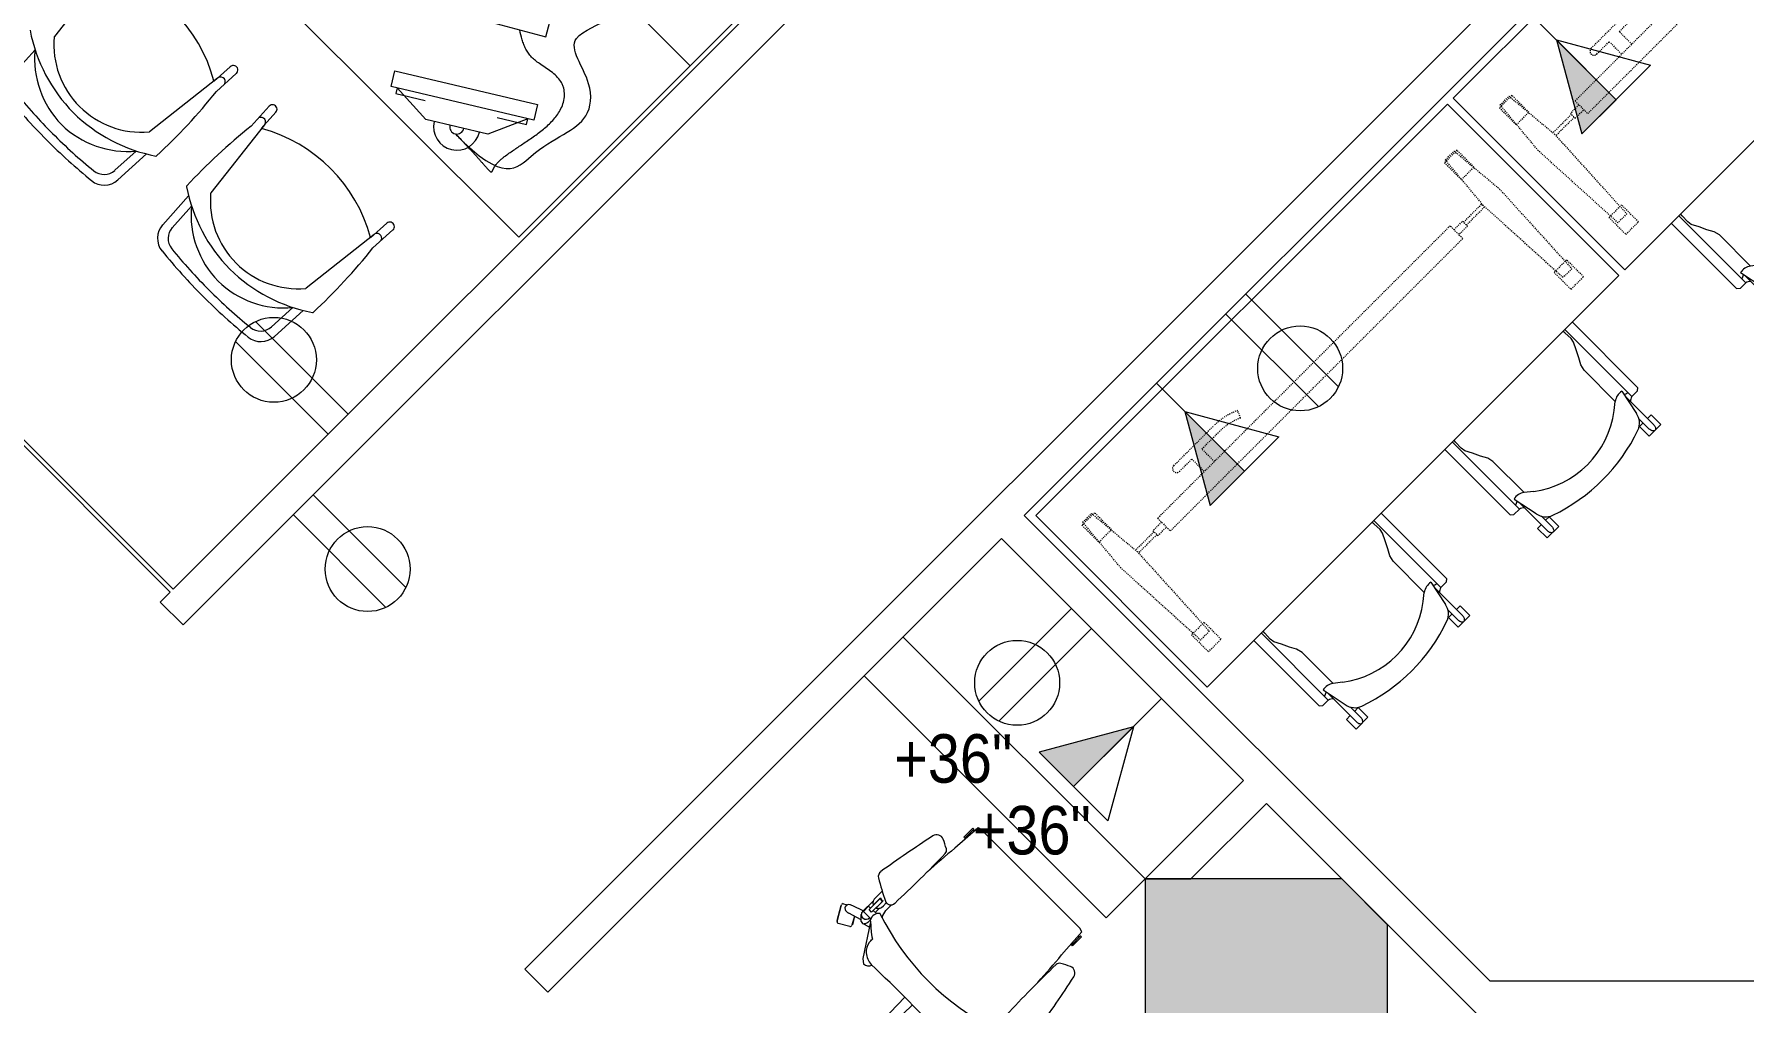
# Model space of a CAD drawing. Header units: inches. Extents: x 1 to 4591, y -953 to 1388.
# Drawn here: x 2390.4 to 2601.9, y 15.5 to 135.3 of the extents above; entities that cross this region are included whole.
import ezdxf

# ---------------------------------------------------------------- set-up
doc = ezdxf.new("R2010")
doc.units = ezdxf.units.IN
doc.header["$MEASUREMENT"] = 0
doc.linetypes.add('Dash', pattern=[0.25, 0.125, -0.125])
for name, color, linetype, lineweight in [('4th Floor Revit Background_dwg', 8, 'Continuous', 9), ('8309_BB$0$BB_COL_FILL', 7, 'Continuous', 9), ('A-ANNO-NOTE', 131, 'Continuous', 20), ('A-DETL-MEDM', 33, 'Continuous', 20), ('A-EXIST-WALL-INT', 7, 'Continuous', 9), ('A-WALL', 113, 'Continuous', 50), ('E-COMM-IDEN', 2, 'Continuous', 9), ('E-ELEC-FIXT-IDEN', 2, 'Continuous', 9), ('I-FURN', 30, 'Continuous', 9), ('I-FURN-HDLN', 30, 'Continuous', 9), ('I-WALL', 2, 'Continuous', 9), ('Q-CASE', 31, 'Continuous', 9)]:
    doc.layers.add(name, color=color, linetype=linetype, lineweight=lineweight)
doc.styles.add('Arial_3', font='arial.ttf', dxfattribs={"width": 0.85, "height": 6})

# ---------------------------------------------------------------- blocks, each defined once
blk = doc.blocks.new('Office Desk Groups - Office Desk 1-1537641-4th Floor New Construction - Tel_Data_Elec Plan')
at = {"layer": 'I-FURN'}
for p, q in [((-23.56, 55.25), (-23.31, 60.03)), ((-22.4, 55.89), (-22.21, 59.45)), ((-4.68, 55.89), (-4.87, 59.45)), ((-3.52, 55.25), (-3.77, 60.03)), ((3.82, 55.25), (4.07, 60.03)), ((4.98, 55.89), (5.16, 59.45)), ((22.7, 55.89), (22.51, 59.45)), ((-23.13, 42.4), (-21.88, 53.04)), ((-3.95, 42.4), (-5.2, 53.04)), ((4.25, 42.4), (5.5, 53.04)), ((23.42, 42.4), (22.17, 53.04)), ((-24.36, 40.36), (-24.19, 43.67)), ((-23.24, 40.3), (-23.1, 43)), ((-3.84, 40.3), (-3.98, 43)), ((-2.72, 40.36), (-2.89, 43.67)), ((3.02, 40.36), (3.19, 43.67)), ((4.14, 40.3), (4.28, 43)), ((-36, 0), (-36, 30)), ((-36, 30), (36, 30)), ((-27.08, 18.43), (-11.65, 27.96)), ((-24.3, 23.68), (-17.59, 27.82)), ((-17.59, 27.82), (-12.31, 27.55)), ((-12.69, 28.17), (-15.87, 26.21)), ((-12.31, 27.55), (-12.69, 28.17)), ((-11.65, 27.96), (-10.6, 26.26)), ((-10.6, 26.26), (-26.03, 16.73)), ((-26.42, 18.84), (-24.3, 23.68)), ((-23.63, 21.42), (-26.8, 19.46)), ((-26.8, 19.46), (-26.42, 18.84)), ((-26.03, 16.73), (-27.08, 18.43)), ((-7, 18.11), (-20.86, 10.1)), ((-20.86, 10.1), (-18.53, 6.07)), ((-36, -36), (-36, 0)), ((-36, 0), (-16, 0)), ((36, 0), (-36, 0))]:
    blk.add_line(p, q, dxfattribs=at)
for centre, radius, start, end in [((-20.81, 59.91), 2.5, 95.7855, 177.0222), ((-20.22, 59.35), 2, 95.7809, 177.0222), ((-13.44, -12.82), 75.59, 90.0715, 95.7855), ((-13.44, -7.53), 69.22, 90.0781, 95.7809), ((-13.63, -12.82), 75.59, 84.2145, 89.9285), ((-13.63, -7.53), 69.22, 84.2191, 89.9219), ((-6.86, 59.35), 2, 2.9778, 84.2191), ((-6.27, 59.91), 2.5, 2.9778, 84.2145), ((6.56, 59.91), 2.5, 95.7855, 177.0222), ((7.16, 59.35), 2, 95.7809, 177.0222), ((13.93, -12.82), 75.59, 90.0715, 95.7855), ((13.93, -7.53), 69.22, 90.0781, 95.7809), ((13.74, -12.82), 75.59, 84.2145, 89.9285), ((13.74, -7.53), 69.22, 84.2191, 89.9219), ((-13.4, 48.43), 11.69, 90.6619, 140.3256), ((-13.67, 48.43), 11.69, 39.6744, 89.3381), ((13.97, 48.43), 11.69, 90.6619, 140.3256), ((13.7, 48.43), 11.69, 39.6744, 89.3381), ((-13.34, 38.03), 20.02, 90.5794, 124.033), ((-13.74, 38.03), 20.02, 55.967, 89.4206), ((14.04, 38.03), 20.02, 90.5794, 124.033), ((13.63, 38.03), 20.02, 55.967, 89.4206), ((-13.53, 46.09), 10.88, 90.062, 139.8613), ((-13.55, 46.09), 10.88, 40.1387, 89.938), ((13.85, 46.09), 10.88, 90.062, 139.8613), ((13.82, 46.09), 10.88, 40.1387, 89.938), ((47.43, 51.82), 72.08, 177.8327, 186.4897), ((-24.47, 54.52), 0.125, 124.033, 169.3136), ((-21.75, 53.03), 0.125, 139.8613, 173.5991), ((-5.33, 53.03), 0.125, 6.4009, 40.1387), ((-74.51, 51.82), 72.08, 353.5103, 2.1673), ((-2.6, 54.52), 0.125, 10.6864, 55.967), ((74.81, 51.82), 72.08, 177.8327, 186.4897), ((2.9, 54.52), 0.125, 124.033, 169.3136), ((5.62, 53.03), 0.125, 139.8613, 173.5991), ((22.05, 53.03), 0.125, 6.4009, 40.1387), ((-23.69, 42.45), 0.572, 198.7236, 4.1159), ((-13.54, 59.54), 19.11, 240.1223, 299.8777), ((-3.39, 42.44), 0.567, 175.1159, 345.0567), ((3.68, 42.45), 0.572, 198.7236, 4.1159), ((13.84, 59.54), 19.11, 240.1223, 299.8777), ((-23.8, 40.33), 0.562, 177.0222, 357.0222), ((-3.28, 40.33), 0.562, 182.9778, 2.9778), ((3.58, 40.33), 0.562, 177.0222, 357.0222), ((-20.94, 25.75), 2.88, 31.6963, 211.6963), ((-20.94, 25.75), 0.885, 31.6963, 211.6963)]:
    blk.add_arc(centre, radius, start, end, dxfattribs=at)
for points, knots in [([(-21.43, 26.49), (-30.11, 26.7), (-29.36, 19.53), (-32.64, 14.29), (-28.66, 9.55), (-21.77, 8.98), (-25.67, 2.68), (-23.02, 2.75), (-21.9, 2.85)], [0, 0, 0, 0, 4.203758, 11.310205, 15.301003, 21.109862, 25.639067, 29.008441, 29.008441, 29.008441, 29.008441]), ([(-21.43, 26.49), (-21.7, 26.49), (-22.24, 26.5), (-23.05, 26.52), (-23.85, 26.55), (-24.52, 26.57), (-25.06, 26.6), (-25.47, 26.62), (-25.87, 26.65), (-26.2, 26.67), (-26.47, 26.68), (-26.67, 26.7), (-26.88, 26.71), (-27.08, 26.73), (-27.25, 26.74), (-27.38, 26.74), (-27.48, 26.74), (-27.58, 26.74), (-27.67, 26.74), (-27.74, 26.74), (-27.79, 26.74), (-27.83, 26.73), (-27.86, 26.71), (-27.87, 26.7), (-27.89, 26.69), (-27.91, 26.66), (-27.92, 26.63), (-27.93, 26.61), (-27.93, 26.6), (-27.93, 26.57), (-27.92, 26.54), (-27.91, 26.5), (-27.88, 26.44), (-27.86, 26.37), (-27.83, 26.29), (-27.8, 26.21), (-27.77, 26.13), (-27.75, 26.05), (-27.72, 25.97), (-27.7, 25.86), (-27.66, 25.66), (-27.63, 25.38), (-27.63, 25.03), (-27.65, 24.69), (-27.68, 24.35), (-27.74, 23.9), (-27.84, 23.33), (-27.96, 22.66), (-28.09, 21.99), (-28.23, 21.28), (-28.38, 20.54), (-28.52, 19.76), (-28.64, 18.98), (-28.73, 18.19), (-28.78, 17.4), (-28.75, 16.34), (-28.56, 15.26), (-28.12, 14.24), (-27.6, 13.53), (-27.02, 13.07), (-26.5, 12.81), (-25.94, 12.64), (-25.21, 12.58), (-24.04, 12.7), (-22.99, 12.95), (-22, 13.09), (-21.48, 13.12), (-21.07, 13.1), (-20.66, 13.04), (-20.16, 12.92), (-19.58, 12.7), (-18.84, 12.33), (-18.31, 12.01), (-17.96, 11.78)], [0, 0, 0, 0, 0.067284, 0.134569, 0.201853, 0.269138, 0.30278, 0.336422, 0.370065, 0.403707, 0.420528, 0.437349, 0.45417, 0.470991, 0.487812, 0.496223, 0.504633, 0.513044, 0.521455, 0.52566, 0.529865, 0.53407, 0.536173, 0.537224, 0.538276, 0.541842, 0.545408, 0.546299, 0.547191, 0.548974, 0.55254, 0.556106, 0.559673, 0.566805, 0.573937, 0.581069, 0.588202, 0.595334, 0.602466, 0.609598, 0.623863, 0.652392, 0.680921, 0.70945, 0.737979, 0.766508, 0.823567, 0.880625, 0.937683, 0.994741, 1.060748, 1.126755, 1.192761, 1.258768, 1.324774, 1.390781, 1.522794, 1.595685, 1.668576, 1.741467, 1.777913, 1.814358, 1.887249, 1.96014, 2.105922, 2.157559, 2.209196, 2.235015, 2.260833, 2.312471, 2.364108, 2.415745, 2.519019, 2.519019, 2.519019, 2.519019])]:
    blk.add_open_spline(points, degree=3, knots=knots, dxfattribs=at)
blk = doc.blocks.new('Chairs - Task Chair-553613-4th Floor New Construction - Tel_Data_Elec Plan')
at = {"layer": 'I-FURN'}
for p, q in [((-9.5, 17.28), (-9.5, 15.71)), ((-9.34, 17.28), (-9.5, 17.28)), ((-9.07, 17.74), (-9.34, 13.95)), ((-9.34, 15.71), (-9.34, 17.28)), ((-8.61, 17.87), (-9.07, 17.74)), ((8.61, 17.87), (-8.61, 17.87)), ((9.07, 17.74), (8.61, 17.87)), ((9.34, 13.95), (9.07, 17.74)), ((9.34, 15.71), (9.34, 17.28)), ((9.34, 17.28), (9.5, 17.28)), ((9.5, 17.28), (9.5, 15.71)), ((-9.5, 15.71), (-9.34, 15.71)), ((9.5, 15.71), (9.34, 15.71)), ((-11.94, 2.68), (-11.93, 3.82)), ((-11.85, 2.19), (-11.87, 0.38)), ((-11.51, 1.83), (-11.5, 3.09)), ((-11.46, 1.07), (-11.46, 3.04)), ((-11.01, 3.01), (-11.01, 1.07)), ((-10.98, 1.81), (-11, 3.05)), ((-10.57, 2.34), (-10.55, 2.67)), ((-10.55, 2.67), (-10.56, 3.18)), ((-9.92, 2.44), (-9.93, 3.44)), ((9.92, 2.44), (9.93, 3.44)), ((10.55, 2.67), (10.56, 3.18)), ((10.57, 2.34), (10.55, 2.67)), ((10.98, 1.81), (11, 3.05)), ((11.01, 3.01), (11.01, 1.07)), ((11.46, 1.07), (11.46, 3.04)), ((11.51, 1.83), (11.5, 3.09)), ((11.85, 2.19), (11.87, 0.38)), ((11.94, 2.68), (11.93, 3.82)), ((-11.87, 0.46), (-13.23, -0.01)), ((-11.8, 1.34), (-11.46, 1.34)), ((-11.79, 0.41), (-11.8, 1.34)), ((-10.5, 0.41), (-11.79, 0.41)), ((-11.01, 1.07), (-11.46, 1.07)), ((-11.01, 1.35), (-10.47, 1.36)), ((-10.67, 2.11), (-10.69, 1.35)), ((-10.28, 0.18), (-10.26, 0.13)), ((-10.26, 0.13), (-7.71, -3.75)), ((10.26, 0.13), (7.71, -3.75)), ((10.28, 0.18), (10.26, 0.13)), ((11.01, 1.35), (10.47, 1.36)), ((10.5, 0.41), (11.79, 0.41)), ((10.67, 2.11), (10.69, 1.35)), ((11.01, 1.07), (11.46, 1.07)), ((11.8, 1.34), (11.46, 1.34)), ((11.79, 0.41), (11.8, 1.34)), ((11.87, 0.46), (13.23, -0.01)), ((13.45, -0.11), (13.82, 0.11)), ((14.09, 0.03), (15.15, -1.8)), ((-13.23, -2.75), (-14.29, -0.91)), ((-14.27, -1.01), (-14.24, -0.99)), ((-13.31, -2.68), (-14.27, -1.01)), ((-14.21, -0.64), (-13.75, -0.37)), ((-11.66, -2.08), (-12.95, -2.82)), ((-11.25, -0.5), (-12.91, -1)), ((-12.18, -0.78), (-11.59, -1.8)), ((-12.14, -0.77), (-11.6, -1.7)), ((-11.1, -0.66), (-11.7, -0.04)), ((-11.6, -1.7), (-11.64, -1.72)), ((-9.9, -0.41), (-10.82, -0.7)), ((9.9, -0.41), (10.82, -0.7)), ((11.1, -0.66), (11.7, -0.04)), ((11.25, -0.5), (12.91, -1)), ((13.52, -2.75), (12.46, -0.91)), ((12.47, -1.01), (12.5, -0.99)), ((13.43, -2.68), (12.47, -1.01)), ((15.08, -2.08), (13.79, -2.82)), ((14.14, -0.05), (14.18, -0.03)), ((14.18, -0.03), (15.14, -1.7)), ((15.14, -1.7), (15.11, -1.72)), ((-13.27, -2.66), (-13.31, -2.68)), ((-7.71, -3.75), (-7.19, -4.17)), ((-0.66, -3.46), (-0.52, -10)), ((0.66, -3.46), (0.52, -10)), ((7.71, -3.75), (7.19, -4.17)), ((13.47, -2.66), (13.43, -2.68)), ((-0.84, -10.35), (-0.51, -10.16)), ((-0.51, -10.16), (0.45, -9.61)), ((0.72, -9.68), (1.78, -11.52)), ((0.77, -9.76), (0.8, -9.74)), ((0.8, -9.74), (1.77, -11.41)), ((0.14, -12.46), (-0.91, -10.63)), ((-0.9, -10.73), (-0.87, -10.71)), ((0.06, -12.4), (-0.9, -10.73)), ((0.1, -12.38), (0.06, -12.4)), ((1.71, -11.79), (0.42, -12.53)), ((1.77, -11.41), (1.73, -11.43))]:
    blk.add_line(p, q, dxfattribs=at)
for centre, radius, start, end in [((-8.78, 17.46), 0.589, 197.5488, 234.8938), ((8.78, 17.46), 0.589, 305.1062, 342.4512), ((-8.78, 15.53), 0.589, 134.4881, 162.4512), ((8.78, 15.53), 0.589, 17.5488, 45.5119), ((160.08, -23.12), 176.17, 168.1407, 170.6784), ((-11.48, 12.92), 0.859, 67.1573, 168.4211), ((-15.08, 4.35), 10.15, 60.0767, 67.2087), ((-10.32, 12.61), 0.615, 1.1809, 60.0767), ((255.74, -8.01), 265.99, 175.2633, 176.2298), ((-255.74, -8.01), 265.99, 3.7702, 4.7367), ((10.32, 12.61), 0.615, 119.9233, 178.8191), ((15.08, 4.35), 10.15, 112.7913, 119.9233), ((11.48, 12.92), 0.859, 12.1424, 112.8427), ((-160.08, -23.12), 176.17, 9.3216, 11.8621), ((-165.25, 9.42), 155.58, 357.9527, 1.1809), ((165.25, 9.42), 155.58, 178.8191, 182.0473), ((-13.01, 5.3), 0.749, 170.9769, 238.6662), ((1.3, 28.7), 28.17, 238.5497, 244.6019), ((-1.3, 28.7), 28.17, 295.3981, 301.4567), ((13.01, 5.3), 0.749, 301.5732, 9.0231), ((-11.06, 2.6), 0.887, 175.1633, 239.8143), ((-11.2, 3.54), 0.533, 236.2491, 293.0328), ((-11.2, 3.47), 0.5, 238.5326, 292.9427), ((-11.49, 2.63), 0.971, 302.0505, 342.3775), ((-10.48, 3.89), 0.711, 244.5158, 357.9527), ((-8.09, 2.53), 1.84, 182.7113, 213.401), ((8.09, 2.53), 1.84, 326.599, 357.2887), ((10.48, 3.89), 0.711, 182.0473, 295.4842), ((11.49, 2.63), 0.971, 197.6225, 237.9495), ((11.2, 3.54), 0.533, 246.9672, 303.7509), ((11.2, 3.47), 0.5, 247.0573, 301.4674), ((11.06, 2.6), 0.887, 300.1857, 4.8367), ((-11.28, 0.37), 0.593, 179.0883, 275.9781), ((-11.36, 0.43), 0.657, 282.0358, 358.6793), ((-9.55, 0.85), 1.04, 126.1361, 211.8602), ((-11.69, 0.08), 1.25, 349.0811, 13.6231), ((-13.77, -4.39), 5.75, 42.5052, 54.6291), ((0, 31.42), 31.42, 251.1164, 288.8836), ((13.77, -4.39), 5.75, 125.3709, 137.4948), ((9.55, 0.85), 1.04, 328.1398, 53.8639), ((11.69, 0.08), 1.25, 166.3769, 190.9189), ((11.36, 0.43), 0.657, 181.3207, 257.9642), ((11.28, 0.37), 0.593, 264.0219, 0.9117), ((13.92, -0.07), 0.2, 30, 119.888), ((-14.11, -0.81), 0.2, 120, 210.2094), ((-13.37, -0.61), 0.445, 153.9362, 242.1792), ((-13.25, -0.67), 0.583, 123.4497, 153.9089), ((-13.31, -0.49), 0.583, 242.1792, 272.5752), ((-12.73, -1.46), 1.53, 109.2073, 123.5114), ((-13.35, 0.46), 1.53, 272.498, 286.7927), ((-11.76, -1.9), 0.2, 299.8879, 30), ((-10.91, -0.39), 0.323, 235.5284, 330.3379), ((-11.38, 0), 0.922, 323.5318, 350.3393), ((-5.74, 3.53), 5.54, 226.82, 238.9813), ((-23.82, -2.16), 15.26, 1.4313, 3.5527), ((-6.32, -1.36), 2.29, 190.6082, 225.4023), ((6.32, -1.36), 2.29, 314.5977, 349.3918), ((23.82, -2.16), 15.26, 176.4473, 178.5687), ((5.74, 3.53), 5.54, 301.0187, 313.18), ((11.38, 0), 0.922, 189.6607, 216.4682), ((10.91, -0.39), 0.323, 209.6621, 304.4716), ((12.63, -0.81), 0.2, 195.1327, 209.8705), ((13.35, 0.46), 1.53, 253.2073, 267.502), ((12.73, -1.46), 1.53, 56.4124, 70.7927), ((13.31, -0.49), 0.583, 267.4248, 297.8208), ((13.25, -0.67), 0.583, 26.0911, 56.3507), ((13.37, -0.61), 0.445, 297.8208, 26.0638), ((14.98, -1.9), 0.2, 299.832, 30), ((-13.05, -2.65), 0.2, 210, 300), ((-6.2, -0.69), 2.87, 232.9914, 264.295), ((-7.35, -3.06), 1.12, 277.9248, 334.3781), ((0, -248.58), 245.12, 88.4848, 91.5152), ((7.35, -3.06), 1.12, 205.6219, 262.0752), ((6.2, -0.69), 2.87, 275.705, 307.0086), ((13.69, -2.65), 0.2, 210, 300), ((-0.74, -10.53), 0.2, 119.8643, 210), ((1.01, -9.97), 1.53, 181.2073, 195.5495), ((0.1, -10.22), 0.583, 195.5495, 225.746), ((-0.1, -10.22), 0.583, 314.254, 344.4505), ((0.55, -9.78), 0.2, 95.235, 119.8607), ((-1.01, -9.97), 1.53, 344.4505, 358.7927), ((0.55, -9.78), 0.2, 29.8466, 95.235), ((0, -10.32), 0.445, 225.7229, 314.2771), ((0.32, -12.36), 0.2, 210, 300.1357), ((1.61, -11.62), 0.2, 300, 30)]:
    blk.add_arc(centre, radius, start, end, dxfattribs=at)
blk = doc.blocks.new('Training Tables - 30x72-592698-4th Floor New Construction - Tel_Data_Elec Plan')
at = {"layer": 'I-FURN'}
for p, q in [((-36, 15), (-36, -15)), ((36, 15), (-36, 15)), ((36, -15), (36, 15)), ((-36, -15), (36, -15)), ((-27.85, -15), (-27.85, -26.41)), ((-26.54, -26.71), (-26.54, -15)), ((-26.3, -16.32), (-26.25, -15.29)), ((-26.21, -16.85), (-26.3, -16.32)), ((-26.25, -15.29), (-26.22, -15)), ((-25.75, -17.75), (-26.21, -16.85)), ((-7.65, -17.75), (-7.2, -16.85)), ((-7.2, -16.85), (-7.1, -16.32)), ((-7.15, -15.29), (-7.18, -15)), ((-7.1, -16.32), (-7.15, -15.29)), ((-6.87, -26.71), (-6.87, -15)), ((-5.56, -15), (-5.56, -26.41)), ((5.56, -15), (5.56, -26.41)), ((6.87, -26.71), (6.87, -15)), ((7.1, -16.32), (7.15, -15.29)), ((7.2, -16.85), (7.1, -16.32)), ((7.15, -15.29), (7.18, -15)), ((7.65, -17.75), (7.2, -16.85)), ((25.75, -17.75), (26.21, -16.85)), ((26.21, -16.85), (26.3, -16.32)), ((26.25, -15.29), (26.22, -15)), ((26.3, -16.32), (26.25, -15.29)), ((26.54, -26.71), (26.54, -15)), ((27.85, -15), (27.85, -26.41)), ((-25.31, -18.7), (-25.75, -17.75)), ((-24.86, -19.49), (-25.31, -18.7)), ((-8.55, -19.49), (-8.1, -18.7)), ((-8.1, -18.7), (-7.65, -17.75)), ((8.1, -18.7), (7.65, -17.75)), ((8.55, -19.49), (8.1, -18.7)), ((24.86, -19.49), (25.31, -18.7)), ((25.31, -18.7), (25.75, -17.75)), ((-24.67, -20.24), (-24.86, -19.49)), ((-24.67, -25.69), (-24.67, -20.24)), ((-8.73, -20.24), (-8.55, -19.49)), ((-8.73, -25.69), (-8.73, -20.24)), ((8.73, -20.24), (8.55, -19.49)), ((8.73, -25.69), (8.73, -20.24)), ((24.67, -20.24), (24.86, -19.49)), ((24.67, -25.69), (24.67, -20.24)), ((-27.85, -26.41), (-27.48, -26.71)), ((-27.48, -26.71), (-26.54, -26.71)), ((-26.12, -25.37), (-25.46, -28.6)), ((-25.98, -26.05), (-25.98, -31.1)), ((-23.76, -26.39), (-24.67, -25.69)), ((-9.64, -26.39), (-8.73, -25.69)), ((-7.28, -25.37), (-7.95, -28.6)), ((-7.42, -26.05), (-7.42, -31.1)), ((-5.93, -26.71), (-6.87, -26.71)), ((-5.56, -26.41), (-5.93, -26.71)), ((5.56, -26.41), (5.93, -26.71)), ((5.93, -26.71), (6.87, -26.71)), ((7.28, -25.37), (7.95, -28.6)), ((7.42, -26.05), (7.42, -31.1)), ((9.64, -26.39), (8.73, -25.69)), ((23.76, -26.39), (24.67, -25.69)), ((26.12, -25.37), (25.46, -28.6)), ((25.98, -26.05), (25.98, -31.1)), ((27.48, -26.71), (26.54, -26.71)), ((27.85, -26.41), (27.48, -26.71)), ((-25.23, -29.27), (-25.23, -31.08)), ((-8.18, -29.27), (-8.18, -31.08)), ((8.18, -29.27), (8.18, -31.08)), ((25.23, -29.27), (25.23, -31.08)), ((-26.63, -30), (-26.63, -31.69)), ((-25.98, -30), (-26.63, -30)), ((-26.63, -31.69), (-24.58, -31.69)), ((-25.98, -31.1), (-25.98, -31.19)), ((-25.98, -31.19), (-25.96, -31.3)), ((-25.96, -31.3), (-25.93, -31.4)), ((-25.93, -31.4), (-25.89, -31.49)), ((-25.89, -31.49), (-25.83, -31.57)), ((-25.83, -31.57), (-25.77, -31.63)), ((-25.77, -31.63), (-25.71, -31.67)), ((-25.71, -31.67), (-25.64, -31.69)), ((-25.64, -31.69), (-25.57, -31.69)), ((-25.57, -31.69), (-25.5, -31.67)), ((-25.5, -31.67), (-25.44, -31.63)), ((-25.44, -31.63), (-25.38, -31.57)), ((-25.38, -31.57), (-25.33, -31.49)), ((-25.33, -31.49), (-25.28, -31.4)), ((-25.28, -31.4), (-25.25, -31.3)), ((-25.25, -31.3), (-25.23, -31.19)), ((-24.58, -30), (-25.23, -30)), ((-25.23, -31.19), (-25.23, -31.08)), ((-24.58, -31.69), (-24.58, -30)), ((-8.82, -30), (-8.18, -30)), ((-8.82, -31.69), (-8.82, -30)), ((-6.78, -31.69), (-8.82, -31.69)), ((-8.18, -31.08), (-8.17, -31.19)), ((-8.17, -31.19), (-8.15, -31.3)), ((-8.15, -31.3), (-8.12, -31.4)), ((-8.12, -31.4), (-8.08, -31.49)), ((-8.08, -31.49), (-8.03, -31.57)), ((-8.03, -31.57), (-7.97, -31.63)), ((-7.97, -31.63), (-7.9, -31.67)), ((-7.9, -31.67), (-7.83, -31.69)), ((-7.83, -31.69), (-7.76, -31.69)), ((-7.76, -31.69), (-7.7, -31.67)), ((-7.7, -31.67), (-7.63, -31.63)), ((-7.63, -31.63), (-7.57, -31.57)), ((-7.57, -31.57), (-7.52, -31.49)), ((-7.52, -31.49), (-7.48, -31.4)), ((-7.48, -31.4), (-7.45, -31.3)), ((-7.45, -31.3), (-7.43, -31.19)), ((-7.43, -31.19), (-7.42, -31.1)), ((-7.42, -30), (-6.78, -30)), ((-6.78, -30), (-6.78, -31.69)), ((6.78, -30), (6.78, -31.69)), ((7.42, -30), (6.78, -30)), ((6.78, -31.69), (8.82, -31.69)), ((7.43, -31.19), (7.42, -31.1)), ((7.45, -31.3), (7.43, -31.19)), ((7.48, -31.4), (7.45, -31.3)), ((7.52, -31.49), (7.48, -31.4)), ((7.57, -31.57), (7.52, -31.49)), ((7.63, -31.63), (7.57, -31.57)), ((7.7, -31.67), (7.63, -31.63)), ((7.76, -31.69), (7.7, -31.67)), ((7.83, -31.69), (7.76, -31.69)), ((7.9, -31.67), (7.83, -31.69)), ((7.97, -31.63), (7.9, -31.67)), ((8.03, -31.57), (7.97, -31.63)), ((8.08, -31.49), (8.03, -31.57)), ((8.12, -31.4), (8.08, -31.49)), ((8.15, -31.3), (8.12, -31.4)), ((8.17, -31.19), (8.15, -31.3)), ((8.18, -31.08), (8.17, -31.19)), ((8.82, -30), (8.18, -30)), ((8.82, -31.69), (8.82, -30)), ((24.58, -30), (25.23, -30)), ((24.58, -31.69), (24.58, -30)), ((26.63, -31.69), (24.58, -31.69)), ((25.23, -31.19), (25.23, -31.08)), ((25.25, -31.3), (25.23, -31.19)), ((25.28, -31.4), (25.25, -31.3)), ((25.33, -31.49), (25.28, -31.4)), ((25.38, -31.57), (25.33, -31.49)), ((25.44, -31.63), (25.38, -31.57)), ((25.5, -31.67), (25.44, -31.63)), ((25.57, -31.69), (25.5, -31.67)), ((25.64, -31.69), (25.57, -31.69)), ((25.71, -31.67), (25.64, -31.69)), ((25.77, -31.63), (25.71, -31.67)), ((25.83, -31.57), (25.77, -31.63)), ((25.89, -31.49), (25.83, -31.57)), ((25.93, -31.4), (25.89, -31.49)), ((25.96, -31.3), (25.93, -31.4)), ((25.98, -31.19), (25.96, -31.3)), ((25.98, -30), (26.63, -30)), ((25.98, -31.1), (25.98, -31.19)), ((26.63, -30), (26.63, -31.69))]:
    blk.add_line(p, q, dxfattribs=at)
for centre, radius, start, end in [((-25.73, -27.07), 1.74, 52.4563, 103.0064), ((-7.67, -27.07), 1.74, 76.9936, 127.5437), ((7.67, -27.07), 1.74, 52.4563, 103.0064), ((25.73, -27.07), 1.74, 76.9936, 127.5437), ((-26.64, -25.1), 0.933, 276.1183, 310.6025), ((-26.76, -27.75), 1.05, 42.6215, 77.957), ((-16.7, -17.2), 11.59, 232.4563, 307.5437), ((-6.65, -27.75), 1.05, 102.043, 137.3785), ((-6.77, -25.1), 0.933, 229.3975, 263.8817), ((6.77, -25.1), 0.933, 276.1183, 310.6025), ((6.65, -27.75), 1.05, 42.6215, 77.957), ((16.7, -17.2), 11.59, 232.4563, 307.5437), ((26.76, -27.75), 1.05, 102.043, 137.3785), ((26.64, -25.1), 0.933, 229.3975, 263.8817), ((-23.48, -28.29), 2, 188.9172, 250.5327), ((-9.92, -28.29), 2, 289.4673, 351.0828), ((9.92, -28.29), 2, 188.9172, 250.5327), ((23.48, -28.29), 2, 289.4673, 351.0828), ((-16.7, -9.11), 22.34, 250.5327, 289.4673), ((16.7, -9.11), 22.34, 250.5327, 289.4673)]:
    blk.add_arc(centre, radius, start, end, dxfattribs=at)
at = {"layer": 'I-FURN-HDLN', "linetype": 'Dash'}
for p, q in [((-33.13, 3), (-32.47, 10.3)), ((-32.8, 10.12), (-32.8, 7.16)), ((-30.6, 10.12), (-32.8, 10.12)), ((-32.47, 10.3), (-30.93, 10.3)), ((-30.93, 10.3), (-30.27, 3)), ((-30.6, 7.16), (-30.6, 10.12)), ((30.27, 3), (30.93, 10.3)), ((32.8, 10.12), (30.6, 10.12)), ((30.6, 10.12), (30.6, 7.16)), ((30.93, 10.3), (32.47, 10.3)), ((32.47, 10.3), (33.13, 3)), ((32.8, 7.16), (32.8, 10.12)), ((-32.8, 7.16), (-30.6, 7.16)), ((-19.56, 7.3), (-12.56, 7.3)), ((-9.57, 5.63), (-9.15, 6.54)), ((30.6, 7.16), (32.8, 7.16)), ((-19.56, 6.3), (-17.4, 6.3)), ((-17.4, 6.3), (-17.4, 4.11)), ((-15.64, 6.3), (-12.56, 6.3)), ((-15.64, 4.11), (-15.64, 6.3)), ((-32.47, -10.29), (-33.13, 3)), ((-30.27, 3), (-30.93, -10.29)), ((-27.07, 3.25), (-30.29, 3.25)), ((-27.07, 2.75), (-30.28, 2.75)), ((-27.07, 3.43), (-27.07, 2.57)), ((-25.57, 3.43), (-27.07, 3.43)), ((-27.07, 2.57), (-25.57, 2.57)), ((-25.57, 4.11), (-25.57, 1.89)), ((25.58, 4.11), (-25.57, 4.11)), ((25.58, 1.89), (25.58, 4.11)), ((25.58, 3.43), (27.08, 3.43)), ((27.08, 2.57), (25.58, 2.57)), ((27.08, 3.43), (27.08, 2.57)), ((27.08, 3.25), (30.29, 3.25)), ((27.08, 2.75), (30.28, 2.75)), ((30.93, -10.29), (30.27, 3)), ((33.13, 3), (32.47, -10.29)), ((-25.57, 1.89), (25.58, 1.89)), ((-32.8, -9.05), (-32.8, -12.01)), ((-30.6, -9.05), (-32.8, -9.05)), ((-30.93, -10.29), (-32.47, -10.29)), ((-30.6, -12.01), (-30.6, -9.05)), ((32.8, -9.05), (30.6, -9.05)), ((30.6, -9.05), (30.6, -12.01)), ((32.47, -10.29), (30.93, -10.29)), ((32.8, -12.01), (32.8, -9.05)), ((-32.8, -12.01), (-30.6, -12.01)), ((30.6, -12.01), (32.8, -12.01))]:
    blk.add_line(p, q, dxfattribs=at)
for centre, radius, start, end in [((-19.56, 6.8), 0.5, 90, 270), ((-12.56, -0.7), 8, 64.7939, 90), ((-12.56, -0.7), 7, 64.7589, 90)]:
    blk.add_arc(centre, radius, start, end, dxfattribs=at)
blk = doc.blocks.new('Counter Top _No Backsplash_ - Standard Counter Top-2603200-4th Floor New Construction - Tel_Data_Elec Plan')
at = {"layer": 'Q-CASE', "lineweight": 13}
for p in [(-4.92, -17.21), (-47.26, -24)]:
    blk.add_line(p, (-4.92, -24), dxfattribs=at)
blk = doc.blocks.new('4th Floor Revit Background_dwg-1506688-4th Floor New Construction - Tel_Data_Elec Plan')
at = {"layer": '8309_BB$0$BB_COL_FILL'}
blk.add_hatch(color=256, dxfattribs=at).paths.add_polyline_path([(1010.34, 839.78), (1010.34, 866.12), (1004.68, 871.78), (980.34, 871.78), (980.34, 839.78), (1005.85, 839.78)], flags=0)
for p, q in [((1004.68, 871.78), (980.34, 871.78)), ((980.34, 871.78), (980.34, 839.78)), ((1010.34, 866.12), (1004.68, 871.78)), ((1010.34, 839.78), (1010.34, 866.12))]:
    blk.add_line(p, q, dxfattribs=at)
at = {"layer": 'A-EXIST-WALL-INT'}
for p, q in [((980.34, 871.78), (980.34, 839.78)), ((1004.68, 871.78), (986, 871.78)), ((1010.34, 839.78), (1010.34, 866.12))]:
    blk.add_line(p, q, dxfattribs=at)

msp = doc.modelspace()

# ---------------------------------------------------------------- hatches: boundary and pattern name
at = {"layer": 'A-ANNO-NOTE', "lineweight": 9}
for points in [[(2581.83, 122.94), (2586.07, 127.18), (2578.68, 134.58)], [(2535.87, 76.98), (2540.11, 81.22), (2532.71, 88.62)], [(2518.97, 42.23), (2526.37, 49.63), (2514.73, 46.47)]]:
    msp.add_hatch(color=256, dxfattribs=at).paths.add_polyline_path(points, flags=0)

# ---------------------------------------------------------------- linework, layer by layer
at = {"layer": 'A-ANNO-NOTE'}
for p, q in [((2575.2, 138.06), (2586.07, 127.18)), ((2586.07, 127.18), (2578.68, 134.58)), ((2578.68, 134.58), (2581.83, 122.94)), ((2578.68, 134.58), (2590.32, 131.43)), ((2578.68, 134.58), (2581.83, 122.94)), ((2581.83, 122.94), (2590.32, 131.43)), ((2581.83, 122.94), (2586.07, 127.18)), ((2540.27, 103.13), (2551.72, 91.67)), ((2429.25, 88.28), (2417.8, 99.73)), ((2537.8, 100.66), (2549.26, 89.21)), ((2426.79, 85.81), (2415.33, 97.27)), ((2529.24, 92.1), (2540.11, 81.22)), ((2540.11, 81.22), (2532.71, 88.62)), ((2532.71, 88.62), (2535.87, 76.98)), ((2532.71, 88.62), (2544.35, 85.46)), ((2532.71, 88.62), (2535.87, 76.98)), ((2535.87, 76.98), (2544.35, 85.46)), ((2535.87, 76.98), (2540.11, 81.22)), ((2424.94, 78.31), (2436.39, 66.85)), ((2422.48, 75.84), (2433.93, 64.39)), ((2518.71, 64.24), (2507.26, 52.78)), ((2521.18, 61.77), (2509.72, 50.32)), ((2529.84, 53.1), (2518.97, 42.23)), ((2526.37, 49.63), (2514.73, 46.47)), ((2526.37, 49.63), (2514.73, 46.47)), ((2518.97, 42.23), (2526.37, 49.63)), ((2526.37, 49.63), (2523.21, 37.99)), ((2514.73, 46.47), (2518.97, 42.23)), ((2514.73, 46.47), (2523.21, 37.99))]:
    msp.add_line(p, q, dxfattribs=at)
for centre in [(2420.07, 95), (2546.99, 93.94), (2431.66, 69.12), (2511.99, 55.05)]:
    msp.add_circle(centre, 5.25, dxfattribs=at)
at = {"layer": 'A-DETL-MEDM'}
msp.add_line((2527.81, 30.79), (2497.87, 60.73), dxfattribs=at)
at = {"layer": 'A-WALL', "color": 250, "lineweight": 20}
for p, q in [((2688.32, 256.84), (2451.11, 19.62)), ((2512.87, 75.73), (2688.32, 251.18)), ((2498.11, 157.14), (2407.6, 66.63)), ((2408.84, 62.21), (2502.36, 155.72)), ((2570.47, 18.14), (2512.87, 75.73)), ((2453.94, 16.8), (2510.04, 72.9)), ((2510.04, 72.9), (2539.98, 42.96)), ((2407.25, 66.27), (2406.01, 65.04)), ((2406.01, 65.04), (2408.84, 62.21)), ((2539.98, 42.96), (2527.81, 30.79)), ((2533.47, 30.79), (2542.81, 40.14)), ((2542.81, 40.14), (2568.81, 14.14)), ((2527.81, 30.79), (2533.47, 30.79)), ((2451.11, 19.62), (2453.94, 16.8)), ((2705.21, 18.14), (2570.47, 18.14))]:
    msp.add_line(p, q, dxfattribs=at)
at = {"layer": 'I-WALL', "color": 250, "lineweight": 20}
for p, q in [((2360.37, 113.15), (2407.25, 66.27)), ((2407.6, 66.63), (2360.73, 113.5))]:
    msp.add_line(p, q, dxfattribs=at)

# ---------------------------------------------------------------- block references
at = {"layer": '4th Floor Revit Background_dwg', "color": 7}
msp.add_blockref('4th Floor Revit Background_dwg-1506688-4th Floor New Construction - Tel_Data_Elec Plan', (1547.47, -840.99), dxfattribs=at)
at = {"layer": 'I-FURN'}
for name, p, rotation in [('Office Desk Groups - Office Desk 1-1537641-4th Floor New Construction - Tel_Data_Elec Plan', (2446.1, 156.83), 134.9999999999999), ('Training Tables - 30x72-592698-4th Floor New Construction - Tel_Data_Elec Plan', (2601.97, 142.2), 44.99999999999983), ('Training Tables - 30x72-592698-4th Floor New Construction - Tel_Data_Elec Plan', (2550.35, 90.58), 44.99999999999983), ('Chairs - Task Chair-553613-4th Floor New Construction - Tel_Data_Elec Plan', (2501.02, 18.14), 314.9999999999998)]:
    msp.add_blockref(name, p, dxfattribs=dict(at, rotation=rotation))
at = {"layer": 'Q-CASE', "lineweight": 13, "rotation": 315}
msp.add_blockref('Counter Top _No Backsplash_ - Standard Counter Top-2603200-4th Floor New Construction - Tel_Data_Elec Plan', (2543.46, 39.48), dxfattribs=at)

# ---------------------------------------------------------------- texts
at = {"layer": 'E-COMM-IDEN', "insert": (2513.81, 39.83), "char_height": 6, "width": 17.336, "attachment_point": 2, "line_spacing_factor": 0.941778, "style": 'Arial_3'}
msp.add_mtext('+36"', dxfattribs=at)
at = {"layer": 'E-ELEC-FIXT-IDEN', "insert": (2504.09, 48.7), "char_height": 6, "width": 17.336, "attachment_point": 2, "line_spacing_factor": 0.941778, "style": 'Arial_3'}
msp.add_mtext('+36"', dxfattribs=at)

doc.saveas('drawing.dxf')
